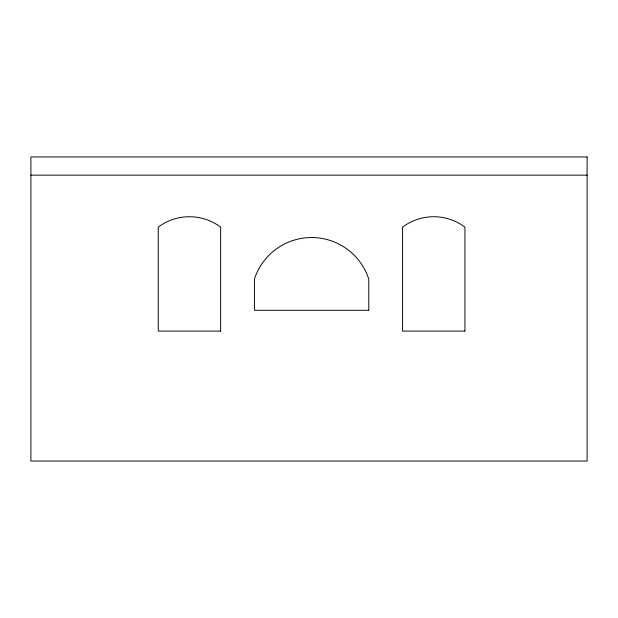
<?xml version="1.0" encoding="UTF-8"?>
<svg xmlns="http://www.w3.org/2000/svg" width="618" height="618" viewBox="0 0 618 618"><rect width="100%" height="100%" fill="white"/><g stroke="black" fill="none" stroke-linecap="round" stroke-linejoin="round"><path stroke-width="0.93" d="M30.9 175.149L587.1 175.149M587.1 156.957L30.9 156.957L30.9 461.043L587.1 461.043L587.1 156.957M368.776 310.298L254.423 310.298L254.423 279.112A60.1 60.1 0 0 1 368.776 279.112L368.776 310.298M220.634 331.094L158.254 331.094L158.254 227.13A51.982 51.982 0 0 1 220.634 227.13L220.634 331.094M464.945 331.094L402.565 331.094L402.565 227.13A51.982 51.982 0 0 1 464.945 227.13L464.945 331.094"/></g></svg>
